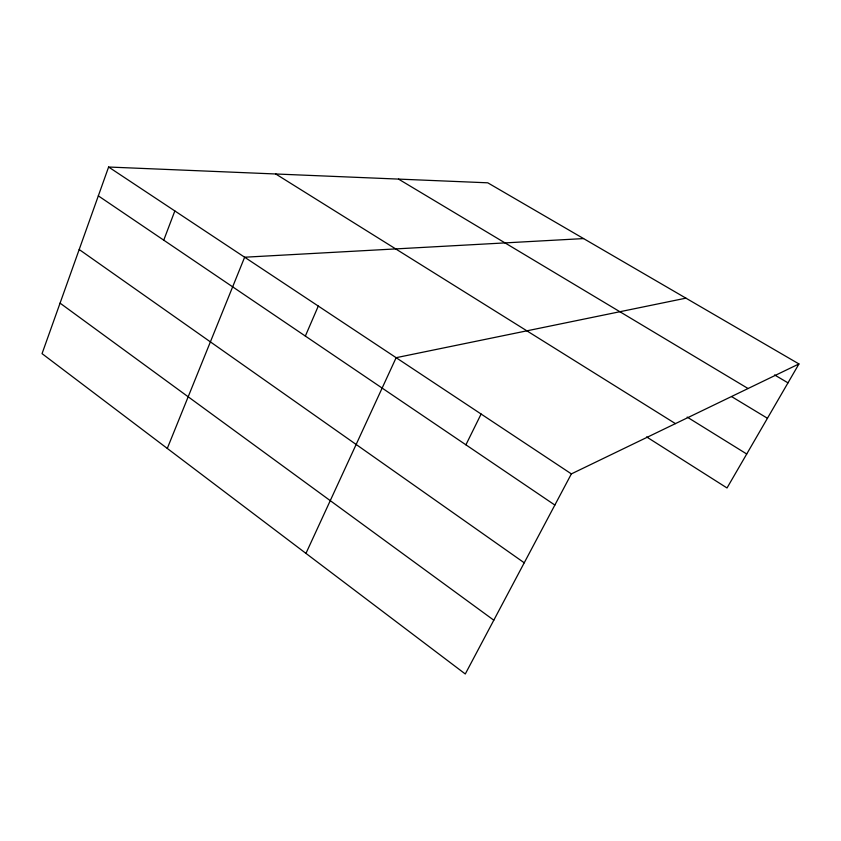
<?xml version="1.0" encoding="UTF-8"?>
<svg xmlns="http://www.w3.org/2000/svg" width="841" height="841" viewBox="0 0 841 841"><rect width="100%" height="100%" fill="white"/><g stroke="black" fill="none" stroke-linecap="round" stroke-linejoin="round"><path stroke-width="1.26" d="M108.615 167.023L42.05 353.64L465.283 673.977L571.375 473.893L798.95 363.943L487.759 182.812L108.615 167.023L571.375 473.893M163.743 240.169L174.844 210.944M167.285 448.432L244.636 257.22L583.58 238.581M305.346 336.074L318.297 306.061M305.956 553.378L396.143 357.688L685.93 298.156M465.914 444.815L481.115 414.035M798.95 363.943L727.023 487.969L646.613 436.921M774.572 374.939L787.985 382.844M398.529 179.101L748.059 388.521M731.565 396.574L767.444 418.271M687.171 417.083L746.724 454.003M275.732 173.982L675.428 423.622M98.323 195.858L554.85 505.052M79.191 249.514L524.237 562.797M60.068 303.138L493.804 620.195"/></g></svg>
